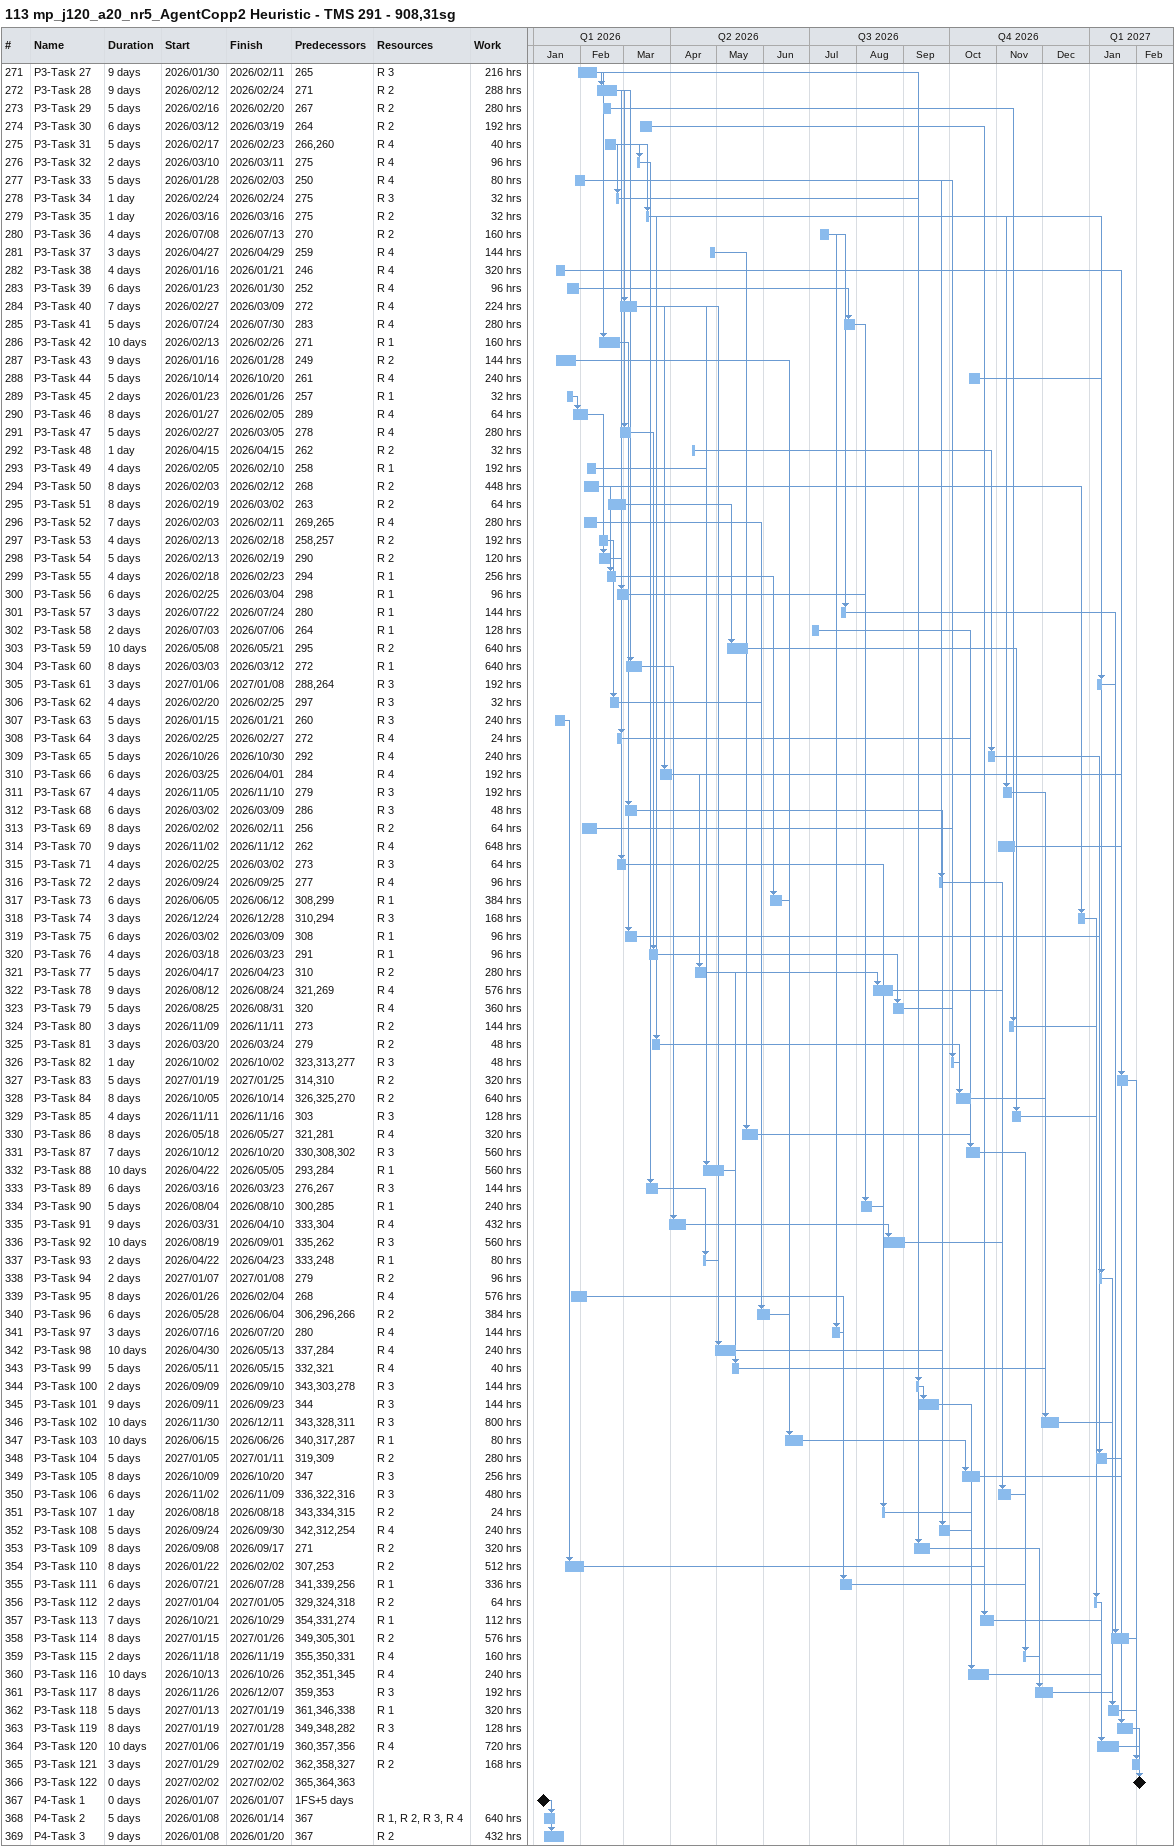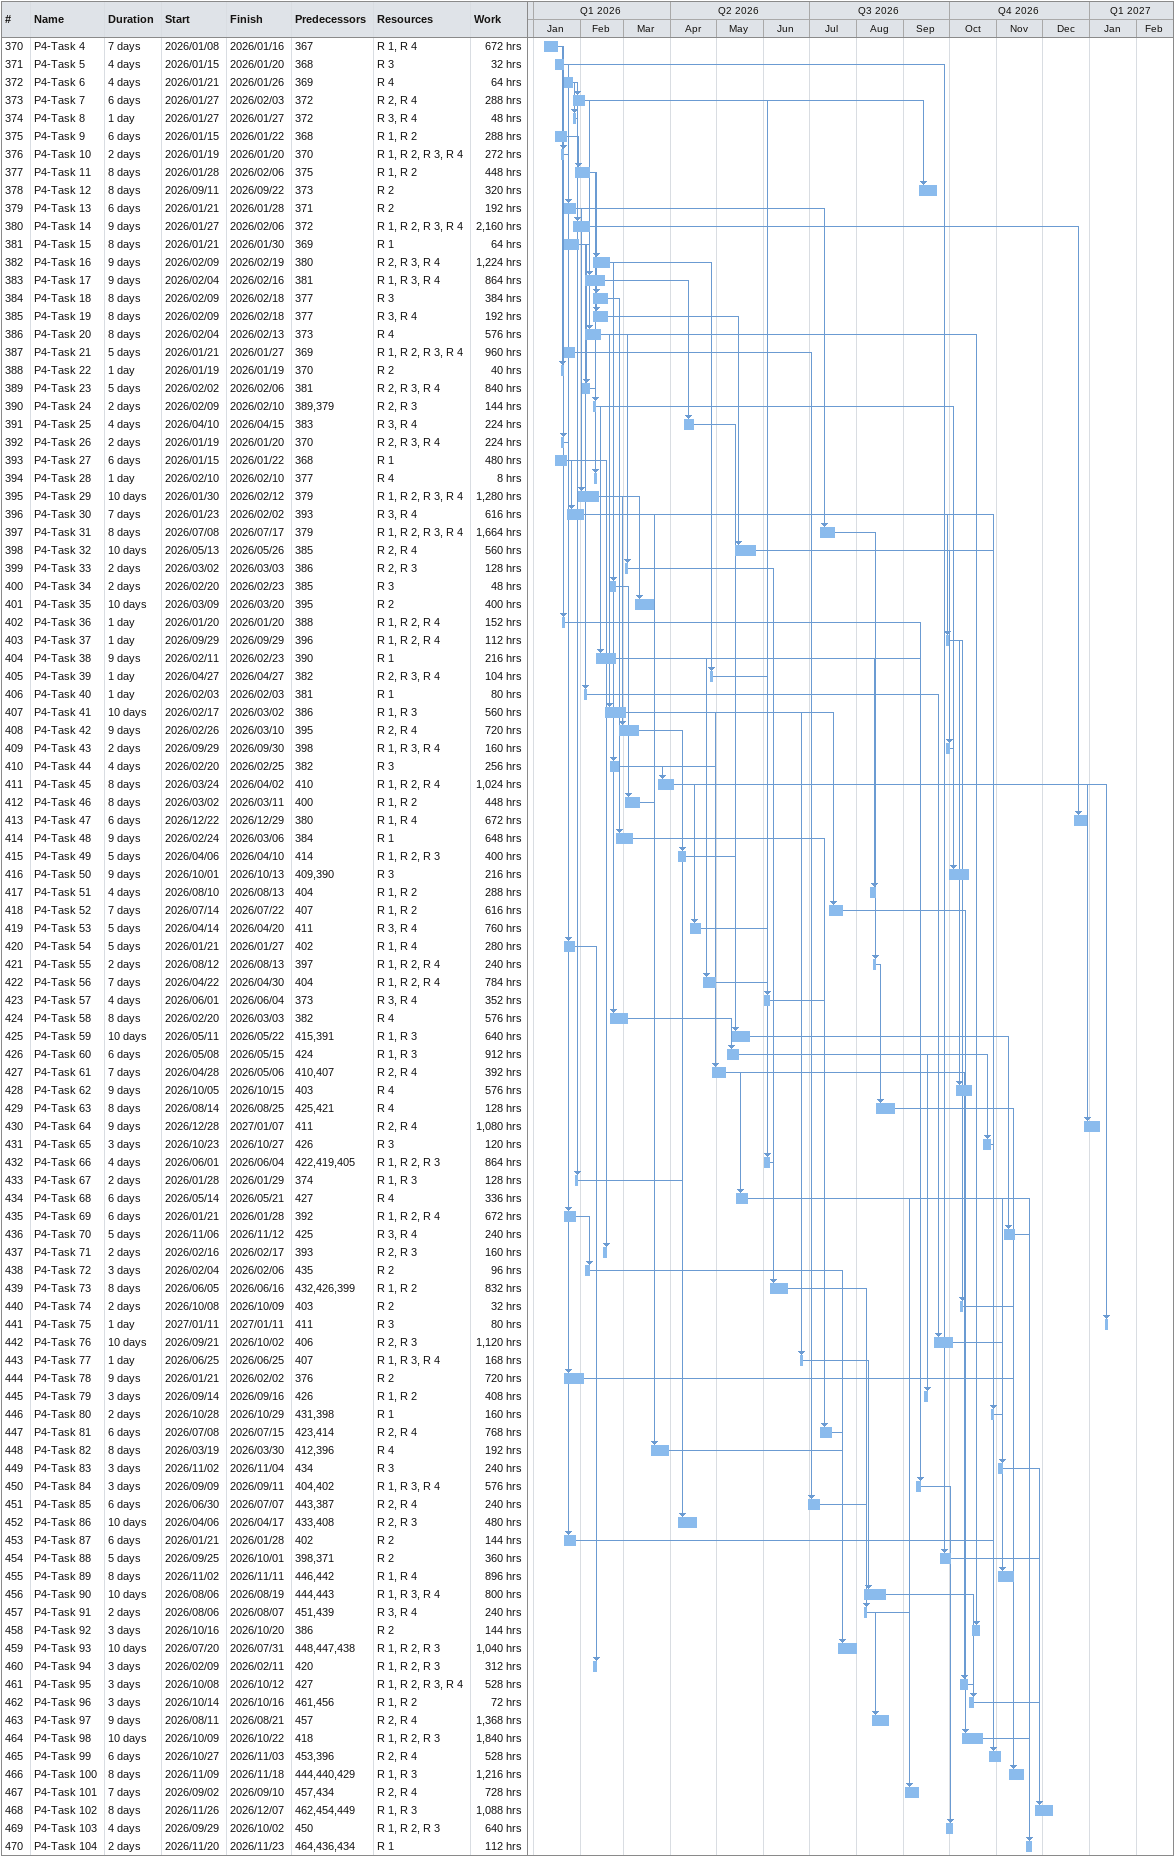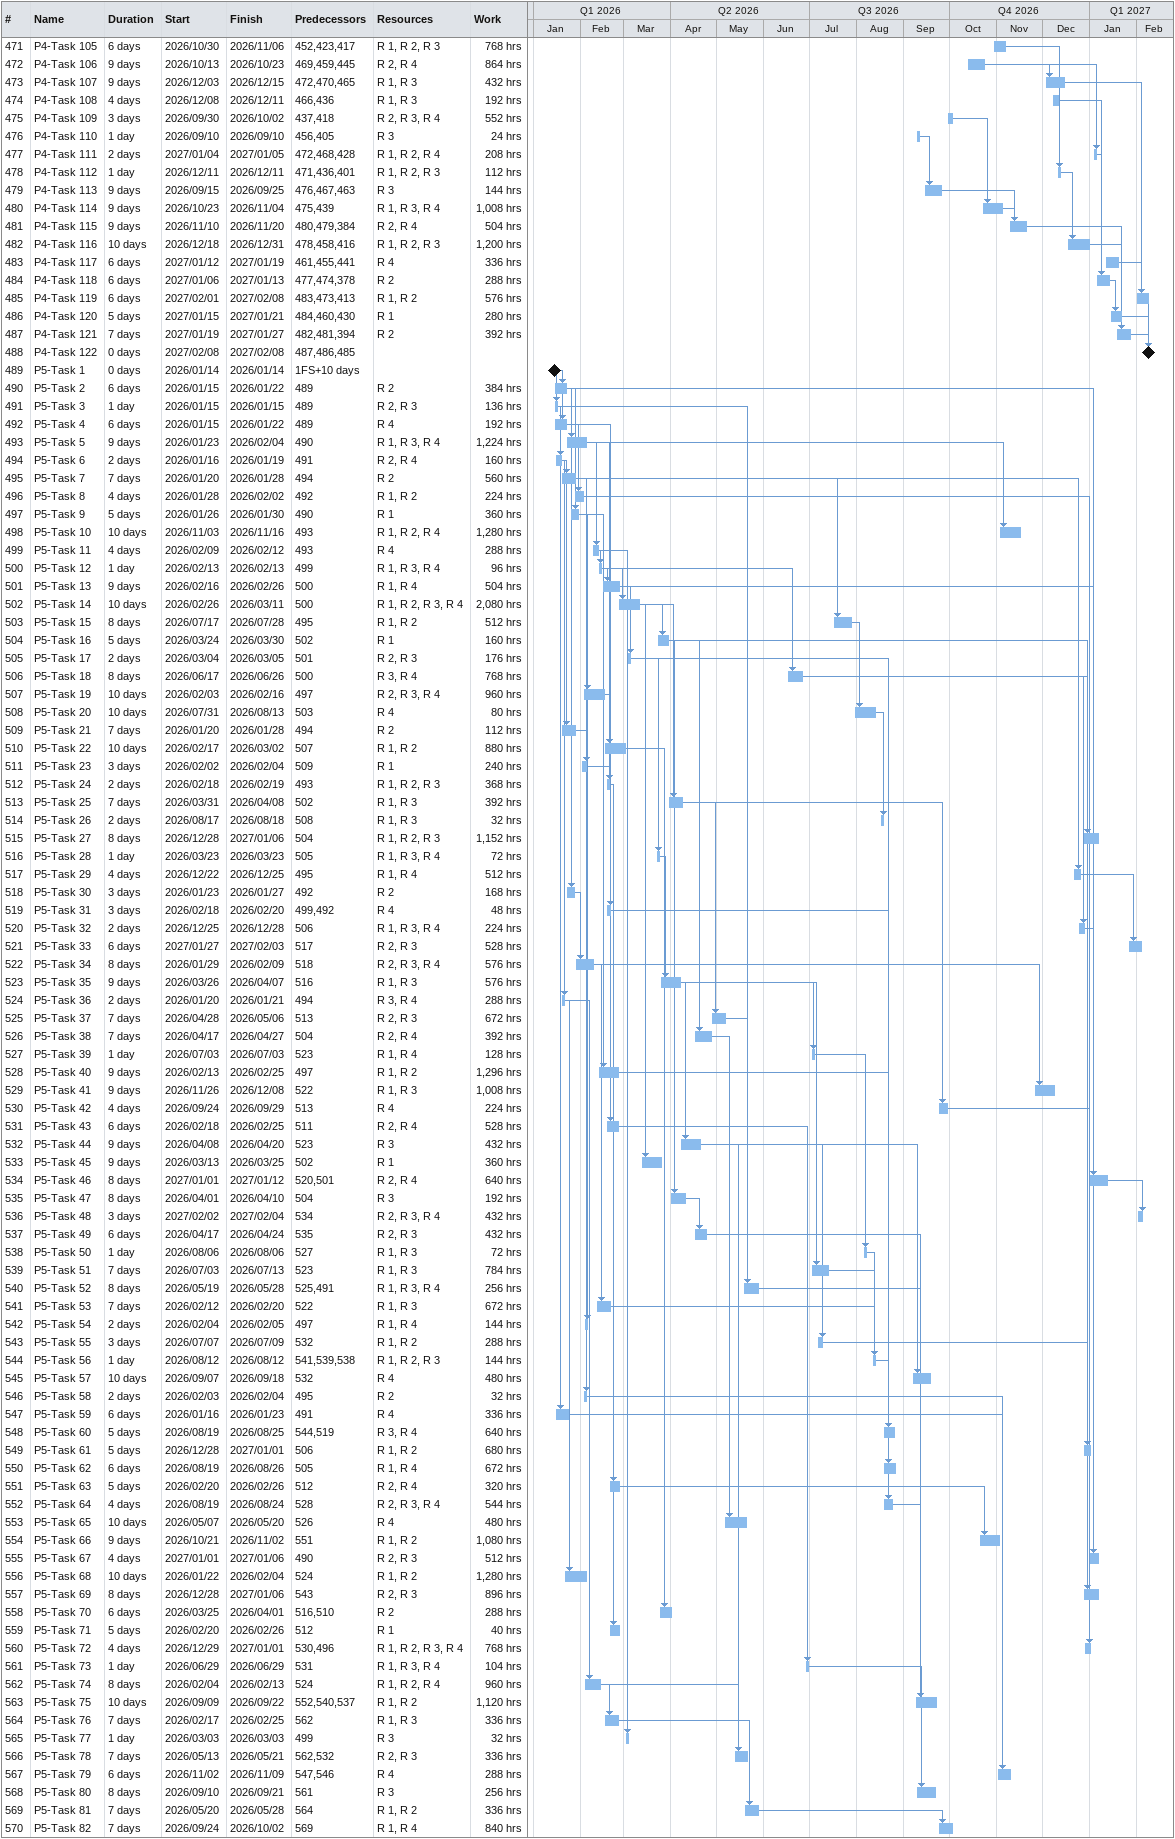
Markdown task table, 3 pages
113 mp_j120_a20_nr5_AgentCopp2 Heuristic - TMS 291 - 908,31sg

| ID | Task | Duration | Start | Finish | Predecessors | Resources | Work (h) |
|---|---|---|---|---|---|---|---|
| 271 | P3-Task 27 | 9d | 2026-01-30 | 2026-02-11 | 265 | R 3 | 216 |
| 272 | P3-Task 28 | 9d | 2026-02-12 | 2026-02-24 | 271 | R 2 | 288 |
| 273 | P3-Task 29 | 5d | 2026-02-16 | 2026-02-20 | 267 | R 2 | 280 |
| 274 | P3-Task 30 | 6d | 2026-03-12 | 2026-03-19 | 264 | R 2 | 192 |
| 275 | P3-Task 31 | 5d | 2026-02-17 | 2026-02-23 | 266, 260 | R 4 | 40 |
| 276 | P3-Task 32 | 2d | 2026-03-10 | 2026-03-11 | 275 | R 4 | 96 |
| 277 | P3-Task 33 | 5d | 2026-01-28 | 2026-02-03 | 250 | R 4 | 80 |
| 278 | P3-Task 34 | 1d | 2026-02-24 | 2026-02-24 | 275 | R 3 | 32 |
| 279 | P3-Task 35 | 1d | 2026-03-16 | 2026-03-16 | 275 | R 2 | 32 |
| 280 | P3-Task 36 | 4d | 2026-07-08 | 2026-07-13 | 270 | R 2 | 160 |
| 281 | P3-Task 37 | 3d | 2026-04-27 | 2026-04-29 | 259 | R 4 | 144 |
| 282 | P3-Task 38 | 4d | 2026-01-16 | 2026-01-21 | 246 | R 4 | 320 |
| 283 | P3-Task 39 | 6d | 2026-01-23 | 2026-01-30 | 252 | R 4 | 96 |
| 284 | P3-Task 40 | 7d | 2026-02-27 | 2026-03-09 | 272 | R 4 | 224 |
| 285 | P3-Task 41 | 5d | 2026-07-24 | 2026-07-30 | 283 | R 4 | 280 |
| 286 | P3-Task 42 | 10d | 2026-02-13 | 2026-02-26 | 271 | R 1 | 160 |
| 287 | P3-Task 43 | 9d | 2026-01-16 | 2026-01-28 | 249 | R 2 | 144 |
| 288 | P3-Task 44 | 5d | 2026-10-14 | 2026-10-20 | 261 | R 4 | 240 |
| 289 | P3-Task 45 | 2d | 2026-01-23 | 2026-01-26 | 257 | R 1 | 32 |
| 290 | P3-Task 46 | 8d | 2026-01-27 | 2026-02-05 | 289 | R 4 | 64 |
| 291 | P3-Task 47 | 5d | 2026-02-27 | 2026-03-05 | 278 | R 4 | 280 |
| 292 | P3-Task 48 | 1d | 2026-04-15 | 2026-04-15 | 262 | R 2 | 32 |
| 293 | P3-Task 49 | 4d | 2026-02-05 | 2026-02-10 | 258 | R 1 | 192 |
| 294 | P3-Task 50 | 8d | 2026-02-03 | 2026-02-12 | 268 | R 2 | 448 |
| 295 | P3-Task 51 | 8d | 2026-02-19 | 2026-03-02 | 263 | R 2 | 64 |
| 296 | P3-Task 52 | 7d | 2026-02-03 | 2026-02-11 | 269, 265 | R 4 | 280 |
| 297 | P3-Task 53 | 4d | 2026-02-13 | 2026-02-18 | 258, 257 | R 2 | 192 |
| 298 | P3-Task 54 | 5d | 2026-02-13 | 2026-02-19 | 290 | R 2 | 120 |
| 299 | P3-Task 55 | 4d | 2026-02-18 | 2026-02-23 | 294 | R 1 | 256 |
| 300 | P3-Task 56 | 6d | 2026-02-25 | 2026-03-04 | 298 | R 1 | 96 |
| 301 | P3-Task 57 | 3d | 2026-07-22 | 2026-07-24 | 280 | R 1 | 144 |
| 302 | P3-Task 58 | 2d | 2026-07-03 | 2026-07-06 | 264 | R 1 | 128 |
| 303 | P3-Task 59 | 10d | 2026-05-08 | 2026-05-21 | 295 | R 2 | 640 |
| 304 | P3-Task 60 | 8d | 2026-03-03 | 2026-03-12 | 272 | R 1 | 640 |
| 305 | P3-Task 61 | 3d | 2027-01-06 | 2027-01-08 | 288, 264 | R 3 | 192 |
| 306 | P3-Task 62 | 4d | 2026-02-20 | 2026-02-25 | 297 | R 3 | 32 |
| 307 | P3-Task 63 | 5d | 2026-01-15 | 2026-01-21 | 260 | R 3 | 240 |
| 308 | P3-Task 64 | 3d | 2026-02-25 | 2026-02-27 | 272 | R 4 | 24 |
| 309 | P3-Task 65 | 5d | 2026-10-26 | 2026-10-30 | 292 | R 4 | 240 |
| 310 | P3-Task 66 | 6d | 2026-03-25 | 2026-04-01 | 284 | R 4 | 192 |
| 311 | P3-Task 67 | 4d | 2026-11-05 | 2026-11-10 | 279 | R 3 | 192 |
| 312 | P3-Task 68 | 6d | 2026-03-02 | 2026-03-09 | 286 | R 3 | 48 |
| 313 | P3-Task 69 | 8d | 2026-02-02 | 2026-02-11 | 256 | R 2 | 64 |
| 314 | P3-Task 70 | 9d | 2026-11-02 | 2026-11-12 | 262 | R 4 | 648 |
| 315 | P3-Task 71 | 4d | 2026-02-25 | 2026-03-02 | 273 | R 3 | 64 |
| 316 | P3-Task 72 | 2d | 2026-09-24 | 2026-09-25 | 277 | R 4 | 96 |
| 317 | P3-Task 73 | 6d | 2026-06-05 | 2026-06-12 | 308, 299 | R 1 | 384 |
| 318 | P3-Task 74 | 3d | 2026-12-24 | 2026-12-28 | 310, 294 | R 3 | 168 |
| 319 | P3-Task 75 | 6d | 2026-03-02 | 2026-03-09 | 308 | R 1 | 96 |
| 320 | P3-Task 76 | 4d | 2026-03-18 | 2026-03-23 | 291 | R 1 | 96 |
| 321 | P3-Task 77 | 5d | 2026-04-17 | 2026-04-23 | 310 | R 2 | 280 |
| 322 | P3-Task 78 | 9d | 2026-08-12 | 2026-08-24 | 321, 269 | R 4 | 576 |
| 323 | P3-Task 79 | 5d | 2026-08-25 | 2026-08-31 | 320 | R 4 | 360 |
| 324 | P3-Task 80 | 3d | 2026-11-09 | 2026-11-11 | 273 | R 2 | 144 |
| 325 | P3-Task 81 | 3d | 2026-03-20 | 2026-03-24 | 279 | R 2 | 48 |
| 326 | P3-Task 82 | 1d | 2026-10-02 | 2026-10-02 | 323, 313, 277 | R 3 | 48 |
| 327 | P3-Task 83 | 5d | 2027-01-19 | 2027-01-25 | 314, 310 | R 2 | 320 |
| 328 | P3-Task 84 | 8d | 2026-10-05 | 2026-10-14 | 326, 325, 270 | R 2 | 640 |
| 329 | P3-Task 85 | 4d | 2026-11-11 | 2026-11-16 | 303 | R 3 | 128 |
| 330 | P3-Task 86 | 8d | 2026-05-18 | 2026-05-27 | 321, 281 | R 4 | 320 |
| 331 | P3-Task 87 | 7d | 2026-10-12 | 2026-10-20 | 330, 308, 302 | R 3 | 560 |
| 332 | P3-Task 88 | 10d | 2026-04-22 | 2026-05-05 | 293, 284 | R 1 | 560 |
| 333 | P3-Task 89 | 6d | 2026-03-16 | 2026-03-23 | 276, 267 | R 3 | 144 |
| 334 | P3-Task 90 | 5d | 2026-08-04 | 2026-08-10 | 300, 285 | R 1 | 240 |
| 335 | P3-Task 91 | 9d | 2026-03-31 | 2026-04-10 | 333, 304 | R 4 | 432 |
| 336 | P3-Task 92 | 10d | 2026-08-19 | 2026-09-01 | 335, 262 | R 3 | 560 |
| 337 | P3-Task 93 | 2d | 2026-04-22 | 2026-04-23 | 333, 248 | R 1 | 80 |
| 338 | P3-Task 94 | 2d | 2027-01-07 | 2027-01-08 | 279 | R 2 | 96 |
| 339 | P3-Task 95 | 8d | 2026-01-26 | 2026-02-04 | 268 | R 4 | 576 |
| 340 | P3-Task 96 | 6d | 2026-05-28 | 2026-06-04 | 306, 296, 266 | R 2 | 384 |
| 341 | P3-Task 97 | 3d | 2026-07-16 | 2026-07-20 | 280 | R 4 | 144 |
| 342 | P3-Task 98 | 10d | 2026-04-30 | 2026-05-13 | 337, 284 | R 4 | 240 |
| 343 | P3-Task 99 | 5d | 2026-05-11 | 2026-05-15 | 332, 321 | R 4 | 40 |
| 344 | P3-Task 100 | 2d | 2026-09-09 | 2026-09-10 | 343, 303, 278 | R 3 | 144 |
| 345 | P3-Task 101 | 9d | 2026-09-11 | 2026-09-23 | 344 | R 3 | 144 |
| 346 | P3-Task 102 | 10d | 2026-11-30 | 2026-12-11 | 343, 328, 311 | R 3 | 800 |
| 347 | P3-Task 103 | 10d | 2026-06-15 | 2026-06-26 | 340, 317, 287 | R 1 | 80 |
| 348 | P3-Task 104 | 5d | 2027-01-05 | 2027-01-11 | 319, 309 | R 2 | 280 |
| 349 | P3-Task 105 | 8d | 2026-10-09 | 2026-10-20 | 347 | R 3 | 256 |
| 350 | P3-Task 106 | 6d | 2026-11-02 | 2026-11-09 | 336, 322, 316 | R 3 | 480 |
| 351 | P3-Task 107 | 1d | 2026-08-18 | 2026-08-18 | 343, 334, 315 | R 2 | 24 |
| 352 | P3-Task 108 | 5d | 2026-09-24 | 2026-09-30 | 342, 312, 254 | R 4 | 240 |
| 353 | P3-Task 109 | 8d | 2026-09-08 | 2026-09-17 | 271 | R 2 | 320 |
| 354 | P3-Task 110 | 8d | 2026-01-22 | 2026-02-02 | 307, 253 | R 2 | 512 |
| 355 | P3-Task 111 | 6d | 2026-07-21 | 2026-07-28 | 341, 339, 256 | R 1 | 336 |
| 356 | P3-Task 112 | 2d | 2027-01-04 | 2027-01-05 | 329, 324, 318 | R 2 | 64 |
| 357 | P3-Task 113 | 7d | 2026-10-21 | 2026-10-29 | 354, 331, 274 | R 1 | 112 |
| 358 | P3-Task 114 | 8d | 2027-01-15 | 2027-01-26 | 349, 305, 301 | R 2 | 576 |
| 359 | P3-Task 115 | 2d | 2026-11-18 | 2026-11-19 | 355, 350, 331 | R 4 | 160 |
| 360 | P3-Task 116 | 10d | 2026-10-13 | 2026-10-26 | 352, 351, 345 | R 4 | 240 |
| 361 | P3-Task 117 | 8d | 2026-11-26 | 2026-12-07 | 359, 353 | R 3 | 192 |
| 362 | P3-Task 118 | 5d | 2027-01-13 | 2027-01-19 | 361, 346, 338 | R 1 | 320 |
| 363 | P3-Task 119 | 8d | 2027-01-19 | 2027-01-28 | 349, 348, 282 | R 3 | 128 |
| 364 | P3-Task 120 | 10d | 2027-01-06 | 2027-01-19 | 360, 357, 356 | R 4 | 720 |
| 365 | P3-Task 121 | 3d | 2027-01-29 | 2027-02-02 | 362, 358, 327 | R 2 | 168 |
| 366 | P3-Task 122 | 0d | 2027-02-02 | 2027-02-02 | 365, 364, 363 |  |  |
| 367 | P4-Task 1 | 0d | 2026-01-07 | 2026-01-07 | 1FS+5d |  |  |
| 368 | P4-Task 2 | 5d | 2026-01-08 | 2026-01-14 | 367 | R 1, R 2, R 3, R 4 | 640 |
| 369 | P4-Task 3 | 9d | 2026-01-08 | 2026-01-20 | 367 | R 2 | 432 |
| 370 | P4-Task 4 | 7d | 2026-01-08 | 2026-01-16 | 367 | R 1, R 4 | 672 |
| 371 | P4-Task 5 | 4d | 2026-01-15 | 2026-01-20 | 368 | R 3 | 32 |
| 372 | P4-Task 6 | 4d | 2026-01-21 | 2026-01-26 | 369 | R 4 | 64 |
| 373 | P4-Task 7 | 6d | 2026-01-27 | 2026-02-03 | 372 | R 2, R 4 | 288 |
| 374 | P4-Task 8 | 1d | 2026-01-27 | 2026-01-27 | 372 | R 3, R 4 | 48 |
| 375 | P4-Task 9 | 6d | 2026-01-15 | 2026-01-22 | 368 | R 1, R 2 | 288 |
| 376 | P4-Task 10 | 2d | 2026-01-19 | 2026-01-20 | 370 | R 1, R 2, R 3, R 4 | 272 |
| 377 | P4-Task 11 | 8d | 2026-01-28 | 2026-02-06 | 375 | R 1, R 2 | 448 |
| 378 | P4-Task 12 | 8d | 2026-09-11 | 2026-09-22 | 373 | R 2 | 320 |
| 379 | P4-Task 13 | 6d | 2026-01-21 | 2026-01-28 | 371 | R 2 | 192 |
| 380 | P4-Task 14 | 9d | 2026-01-27 | 2026-02-06 | 372 | R 1, R 2, R 3, R 4 | 2160 |
| 381 | P4-Task 15 | 8d | 2026-01-21 | 2026-01-30 | 369 | R 1 | 64 |
| 382 | P4-Task 16 | 9d | 2026-02-09 | 2026-02-19 | 380 | R 2, R 3, R 4 | 1224 |
| 383 | P4-Task 17 | 9d | 2026-02-04 | 2026-02-16 | 381 | R 1, R 3, R 4 | 864 |
| 384 | P4-Task 18 | 8d | 2026-02-09 | 2026-02-18 | 377 | R 3 | 384 |
| 385 | P4-Task 19 | 8d | 2026-02-09 | 2026-02-18 | 377 | R 3, R 4 | 192 |
| 386 | P4-Task 20 | 8d | 2026-02-04 | 2026-02-13 | 373 | R 4 | 576 |
| 387 | P4-Task 21 | 5d | 2026-01-21 | 2026-01-27 | 369 | R 1, R 2, R 3, R 4 | 960 |
| 388 | P4-Task 22 | 1d | 2026-01-19 | 2026-01-19 | 370 | R 2 | 40 |
| 389 | P4-Task 23 | 5d | 2026-02-02 | 2026-02-06 | 381 | R 2, R 3, R 4 | 840 |
| 390 | P4-Task 24 | 2d | 2026-02-09 | 2026-02-10 | 389, 379 | R 2, R 3 | 144 |
| 391 | P4-Task 25 | 4d | 2026-04-10 | 2026-04-15 | 383 | R 3, R 4 | 224 |
| 392 | P4-Task 26 | 2d | 2026-01-19 | 2026-01-20 | 370 | R 2, R 3, R 4 | 224 |
| 393 | P4-Task 27 | 6d | 2026-01-15 | 2026-01-22 | 368 | R 1 | 480 |
| 394 | P4-Task 28 | 1d | 2026-02-10 | 2026-02-10 | 377 | R 4 | 8 |
| 395 | P4-Task 29 | 10d | 2026-01-30 | 2026-02-12 | 379 | R 1, R 2, R 3, R 4 | 1280 |
| 396 | P4-Task 30 | 7d | 2026-01-23 | 2026-02-02 | 393 | R 3, R 4 | 616 |
| 397 | P4-Task 31 | 8d | 2026-07-08 | 2026-07-17 | 379 | R 1, R 2, R 3, R 4 | 1664 |
| 398 | P4-Task 32 | 10d | 2026-05-13 | 2026-05-26 | 385 | R 2, R 4 | 560 |
| 399 | P4-Task 33 | 2d | 2026-03-02 | 2026-03-03 | 386 | R 2, R 3 | 128 |
| 400 | P4-Task 34 | 2d | 2026-02-20 | 2026-02-23 | 385 | R 3 | 48 |
| 401 | P4-Task 35 | 10d | 2026-03-09 | 2026-03-20 | 395 | R 2 | 400 |
| 402 | P4-Task 36 | 1d | 2026-01-20 | 2026-01-20 | 388 | R 1, R 2, R 4 | 152 |
| 403 | P4-Task 37 | 1d | 2026-09-29 | 2026-09-29 | 396 | R 1, R 2, R 4 | 112 |
| 404 | P4-Task 38 | 9d | 2026-02-11 | 2026-02-23 | 390 | R 1 | 216 |
| 405 | P4-Task 39 | 1d | 2026-04-27 | 2026-04-27 | 382 | R 2, R 3, R 4 | 104 |
| 406 | P4-Task 40 | 1d | 2026-02-03 | 2026-02-03 | 381 | R 1 | 80 |
| 407 | P4-Task 41 | 10d | 2026-02-17 | 2026-03-02 | 386 | R 1, R 3 | 560 |
| 408 | P4-Task 42 | 9d | 2026-02-26 | 2026-03-10 | 395 | R 2, R 4 | 720 |
| 409 | P4-Task 43 | 2d | 2026-09-29 | 2026-09-30 | 398 | R 1, R 3, R 4 | 160 |
| 410 | P4-Task 44 | 4d | 2026-02-20 | 2026-02-25 | 382 | R 3 | 256 |
| 411 | P4-Task 45 | 8d | 2026-03-24 | 2026-04-02 | 410 | R 1, R 2, R 4 | 1024 |
| 412 | P4-Task 46 | 8d | 2026-03-02 | 2026-03-11 | 400 | R 1, R 2 | 448 |
| 413 | P4-Task 47 | 6d | 2026-12-22 | 2026-12-29 | 380 | R 1, R 4 | 672 |
| 414 | P4-Task 48 | 9d | 2026-02-24 | 2026-03-06 | 384 | R 1 | 648 |
| 415 | P4-Task 49 | 5d | 2026-04-06 | 2026-04-10 | 414 | R 1, R 2, R 3 | 400 |
| 416 | P4-Task 50 | 9d | 2026-10-01 | 2026-10-13 | 409, 390 | R 3 | 216 |
| 417 | P4-Task 51 | 4d | 2026-08-10 | 2026-08-13 | 404 | R 1, R 2 | 288 |
| 418 | P4-Task 52 | 7d | 2026-07-14 | 2026-07-22 | 407 | R 1, R 2 | 616 |
| 419 | P4-Task 53 | 5d | 2026-04-14 | 2026-04-20 | 411 | R 3, R 4 | 760 |
| 420 | P4-Task 54 | 5d | 2026-01-21 | 2026-01-27 | 402 | R 1, R 4 | 280 |
| 421 | P4-Task 55 | 2d | 2026-08-12 | 2026-08-13 | 397 | R 1, R 2, R 4 | 240 |
| 422 | P4-Task 56 | 7d | 2026-04-22 | 2026-04-30 | 404 | R 1, R 2, R 4 | 784 |
| 423 | P4-Task 57 | 4d | 2026-06-01 | 2026-06-04 | 373 | R 3, R 4 | 352 |
| 424 | P4-Task 58 | 8d | 2026-02-20 | 2026-03-03 | 382 | R 4 | 576 |
| 425 | P4-Task 59 | 10d | 2026-05-11 | 2026-05-22 | 415, 391 | R 1, R 3 | 640 |
| 426 | P4-Task 60 | 6d | 2026-05-08 | 2026-05-15 | 424 | R 1, R 3 | 912 |
| 427 | P4-Task 61 | 7d | 2026-04-28 | 2026-05-06 | 410, 407 | R 2, R 4 | 392 |
| 428 | P4-Task 62 | 9d | 2026-10-05 | 2026-10-15 | 403 | R 4 | 576 |
| 429 | P4-Task 63 | 8d | 2026-08-14 | 2026-08-25 | 425, 421 | R 4 | 128 |
| 430 | P4-Task 64 | 9d | 2026-12-28 | 2027-01-07 | 411 | R 2, R 4 | 1080 |
| 431 | P4-Task 65 | 3d | 2026-10-23 | 2026-10-27 | 426 | R 3 | 120 |
| 432 | P4-Task 66 | 4d | 2026-06-01 | 2026-06-04 | 422, 419, 405 | R 1, R 2, R 3 | 864 |
| 433 | P4-Task 67 | 2d | 2026-01-28 | 2026-01-29 | 374 | R 1, R 3 | 128 |
| 434 | P4-Task 68 | 6d | 2026-05-14 | 2026-05-21 | 427 | R 4 | 336 |
| 435 | P4-Task 69 | 6d | 2026-01-21 | 2026-01-28 | 392 | R 1, R 2, R 4 | 672 |
| 436 | P4-Task 70 | 5d | 2026-11-06 | 2026-11-12 | 425 | R 3, R 4 | 240 |
| 437 | P4-Task 71 | 2d | 2026-02-16 | 2026-02-17 | 393 | R 2, R 3 | 160 |
| 438 | P4-Task 72 | 3d | 2026-02-04 | 2026-02-06 | 435 | R 2 | 96 |
| 439 | P4-Task 73 | 8d | 2026-06-05 | 2026-06-16 | 432, 426, 399 | R 1, R 2 | 832 |
| 440 | P4-Task 74 | 2d | 2026-10-08 | 2026-10-09 | 403 | R 2 | 32 |
| 441 | P4-Task 75 | 1d | 2027-01-11 | 2027-01-11 | 411 | R 3 | 80 |
| 442 | P4-Task 76 | 10d | 2026-09-21 | 2026-10-02 | 406 | R 2, R 3 | 1120 |
| 443 | P4-Task 77 | 1d | 2026-06-25 | 2026-06-25 | 407 | R 1, R 3, R 4 | 168 |
| 444 | P4-Task 78 | 9d | 2026-01-21 | 2026-02-02 | 376 | R 2 | 720 |
| 445 | P4-Task 79 | 3d | 2026-09-14 | 2026-09-16 | 426 | R 1, R 2 | 408 |
| 446 | P4-Task 80 | 2d | 2026-10-28 | 2026-10-29 | 431, 398 | R 1 | 160 |
| 447 | P4-Task 81 | 6d | 2026-07-08 | 2026-07-15 | 423, 414 | R 2, R 4 | 768 |
| 448 | P4-Task 82 | 8d | 2026-03-19 | 2026-03-30 | 412, 396 | R 4 | 192 |
| 449 | P4-Task 83 | 3d | 2026-11-02 | 2026-11-04 | 434 | R 3 | 240 |
| 450 | P4-Task 84 | 3d | 2026-09-09 | 2026-09-11 | 404, 402 | R 1, R 3, R 4 | 576 |
| 451 | P4-Task 85 | 6d | 2026-06-30 | 2026-07-07 | 443, 387 | R 2, R 4 | 240 |
| 452 | P4-Task 86 | 10d | 2026-04-06 | 2026-04-17 | 433, 408 | R 2, R 3 | 480 |
| 453 | P4-Task 87 | 6d | 2026-01-21 | 2026-01-28 | 402 | R 2 | 144 |
| 454 | P4-Task 88 | 5d | 2026-09-25 | 2026-10-01 | 398, 371 | R 2 | 360 |
| 455 | P4-Task 89 | 8d | 2026-11-02 | 2026-11-11 | 446, 442 | R 1, R 4 | 896 |
| 456 | P4-Task 90 | 10d | 2026-08-06 | 2026-08-19 | 444, 443 | R 1, R 3, R 4 | 800 |
| 457 | P4-Task 91 | 2d | 2026-08-06 | 2026-08-07 | 451, 439 | R 3, R 4 | 240 |
| 458 | P4-Task 92 | 3d | 2026-10-16 | 2026-10-20 | 386 | R 2 | 144 |
| 459 | P4-Task 93 | 10d | 2026-07-20 | 2026-07-31 | 448, 447, 438 | R 1, R 2, R 3 | 1040 |
| 460 | P4-Task 94 | 3d | 2026-02-09 | 2026-02-11 | 420 | R 1, R 2, R 3 | 312 |
| 461 | P4-Task 95 | 3d | 2026-10-08 | 2026-10-12 | 427 | R 1, R 2, R 3, R 4 | 528 |
| 462 | P4-Task 96 | 3d | 2026-10-14 | 2026-10-16 | 461, 456 | R 1, R 2 | 72 |
| 463 | P4-Task 97 | 9d | 2026-08-11 | 2026-08-21 | 457 | R 2, R 4 | 1368 |
| 464 | P4-Task 98 | 10d | 2026-10-09 | 2026-10-22 | 418 | R 1, R 2, R 3 | 1840 |
| 465 | P4-Task 99 | 6d | 2026-10-27 | 2026-11-03 | 453, 396 | R 2, R 4 | 528 |
| 466 | P4-Task 100 | 8d | 2026-11-09 | 2026-11-18 | 444, 440, 429 | R 1, R 3 | 1216 |
| 467 | P4-Task 101 | 7d | 2026-09-02 | 2026-09-10 | 457, 434 | R 2, R 4 | 728 |
| 468 | P4-Task 102 | 8d | 2026-11-26 | 2026-12-07 | 462, 454, 449 | R 1, R 3 | 1088 |
| 469 | P4-Task 103 | 4d | 2026-09-29 | 2026-10-02 | 450 | R 1, R 2, R 3 | 640 |
| 470 | P4-Task 104 | 2d | 2026-11-20 | 2026-11-23 | 464, 436, 434 | R 1 | 112 |
| 471 | P4-Task 105 | 6d | 2026-10-30 | 2026-11-06 | 452, 423, 417 | R 1, R 2, R 3 | 768 |
| 472 | P4-Task 106 | 9d | 2026-10-13 | 2026-10-23 | 469, 459, 445 | R 2, R 4 | 864 |
| 473 | P4-Task 107 | 9d | 2026-12-03 | 2026-12-15 | 472, 470, 465 | R 1, R 3 | 432 |
| 474 | P4-Task 108 | 4d | 2026-12-08 | 2026-12-11 | 466, 436 | R 1, R 3 | 192 |
| 475 | P4-Task 109 | 3d | 2026-09-30 | 2026-10-02 | 437, 418 | R 2, R 3, R 4 | 552 |
| 476 | P4-Task 110 | 1d | 2026-09-10 | 2026-09-10 | 456, 405 | R 3 | 24 |
| 477 | P4-Task 111 | 2d | 2027-01-04 | 2027-01-05 | 472, 468, 428 | R 1, R 2, R 4 | 208 |
| 478 | P4-Task 112 | 1d | 2026-12-11 | 2026-12-11 | 471, 436, 401 | R 1, R 2, R 3 | 112 |
| 479 | P4-Task 113 | 9d | 2026-09-15 | 2026-09-25 | 476, 467, 463 | R 3 | 144 |
| 480 | P4-Task 114 | 9d | 2026-10-23 | 2026-11-04 | 475, 439 | R 1, R 3, R 4 | 1008 |
| 481 | P4-Task 115 | 9d | 2026-11-10 | 2026-11-20 | 480, 479, 384 | R 2, R 4 | 504 |
| 482 | P4-Task 116 | 10d | 2026-12-18 | 2026-12-31 | 478, 458, 416 | R 1, R 2, R 3 | 1200 |
| 483 | P4-Task 117 | 6d | 2027-01-12 | 2027-01-19 | 461, 455, 441 | R 4 | 336 |
| 484 | P4-Task 118 | 6d | 2027-01-06 | 2027-01-13 | 477, 474, 378 | R 2 | 288 |
| 485 | P4-Task 119 | 6d | 2027-02-01 | 2027-02-08 | 483, 473, 413 | R 1, R 2 | 576 |
| 486 | P4-Task 120 | 5d | 2027-01-15 | 2027-01-21 | 484, 460, 430 | R 1 | 280 |
| 487 | P4-Task 121 | 7d | 2027-01-19 | 2027-01-27 | 482, 481, 394 | R 2 | 392 |
| 488 | P4-Task 122 | 0d | 2027-02-08 | 2027-02-08 | 487, 486, 485 |  |  |
| 489 | P5-Task 1 | 0d | 2026-01-14 | 2026-01-14 | 1FS+10d |  |  |
| 490 | P5-Task 2 | 6d | 2026-01-15 | 2026-01-22 | 489 | R 2 | 384 |
| 491 | P5-Task 3 | 1d | 2026-01-15 | 2026-01-15 | 489 | R 2, R 3 | 136 |
| 492 | P5-Task 4 | 6d | 2026-01-15 | 2026-01-22 | 489 | R 4 | 192 |
| 493 | P5-Task 5 | 9d | 2026-01-23 | 2026-02-04 | 490 | R 1, R 3, R 4 | 1224 |
| 494 | P5-Task 6 | 2d | 2026-01-16 | 2026-01-19 | 491 | R 2, R 4 | 160 |
| 495 | P5-Task 7 | 7d | 2026-01-20 | 2026-01-28 | 494 | R 2 | 560 |
| 496 | P5-Task 8 | 4d | 2026-01-28 | 2026-02-02 | 492 | R 1, R 2 | 224 |
| 497 | P5-Task 9 | 5d | 2026-01-26 | 2026-01-30 | 490 | R 1 | 360 |
| 498 | P5-Task 10 | 10d | 2026-11-03 | 2026-11-16 | 493 | R 1, R 2, R 4 | 1280 |
| 499 | P5-Task 11 | 4d | 2026-02-09 | 2026-02-12 | 493 | R 4 | 288 |
| 500 | P5-Task 12 | 1d | 2026-02-13 | 2026-02-13 | 499 | R 1, R 3, R 4 | 96 |
| 501 | P5-Task 13 | 9d | 2026-02-16 | 2026-02-26 | 500 | R 1, R 4 | 504 |
| 502 | P5-Task 14 | 10d | 2026-02-26 | 2026-03-11 | 500 | R 1, R 2, R 3, R 4 | 2080 |
| 503 | P5-Task 15 | 8d | 2026-07-17 | 2026-07-28 | 495 | R 1, R 2 | 512 |
| 504 | P5-Task 16 | 5d | 2026-03-24 | 2026-03-30 | 502 | R 1 | 160 |
| 505 | P5-Task 17 | 2d | 2026-03-04 | 2026-03-05 | 501 | R 2, R 3 | 176 |
| 506 | P5-Task 18 | 8d | 2026-06-17 | 2026-06-26 | 500 | R 3, R 4 | 768 |
| 507 | P5-Task 19 | 10d | 2026-02-03 | 2026-02-16 | 497 | R 2, R 3, R 4 | 960 |
| 508 | P5-Task 20 | 10d | 2026-07-31 | 2026-08-13 | 503 | R 4 | 80 |
| 509 | P5-Task 21 | 7d | 2026-01-20 | 2026-01-28 | 494 | R 2 | 112 |
| 510 | P5-Task 22 | 10d | 2026-02-17 | 2026-03-02 | 507 | R 1, R 2 | 880 |
| 511 | P5-Task 23 | 3d | 2026-02-02 | 2026-02-04 | 509 | R 1 | 240 |
| 512 | P5-Task 24 | 2d | 2026-02-18 | 2026-02-19 | 493 | R 1, R 2, R 3 | 368 |
| 513 | P5-Task 25 | 7d | 2026-03-31 | 2026-04-08 | 502 | R 1, R 3 | 392 |
| 514 | P5-Task 26 | 2d | 2026-08-17 | 2026-08-18 | 508 | R 1, R 3 | 32 |
| 515 | P5-Task 27 | 8d | 2026-12-28 | 2027-01-06 | 504 | R 1, R 2, R 3 | 1152 |
| 516 | P5-Task 28 | 1d | 2026-03-23 | 2026-03-23 | 505 | R 1, R 3, R 4 | 72 |
| 517 | P5-Task 29 | 4d | 2026-12-22 | 2026-12-25 | 495 | R 1, R 4 | 512 |
| 518 | P5-Task 30 | 3d | 2026-01-23 | 2026-01-27 | 492 | R 2 | 168 |
| 519 | P5-Task 31 | 3d | 2026-02-18 | 2026-02-20 | 499, 492 | R 4 | 48 |
| 520 | P5-Task 32 | 2d | 2026-12-25 | 2026-12-28 | 506 | R 1, R 3, R 4 | 224 |
| 521 | P5-Task 33 | 6d | 2027-01-27 | 2027-02-03 | 517 | R 2, R 3 | 528 |
| 522 | P5-Task 34 | 8d | 2026-01-29 | 2026-02-09 | 518 | R 2, R 3, R 4 | 576 |
| 523 | P5-Task 35 | 9d | 2026-03-26 | 2026-04-07 | 516 | R 1, R 3 | 576 |
| 524 | P5-Task 36 | 2d | 2026-01-20 | 2026-01-21 | 494 | R 3, R 4 | 288 |
| 525 | P5-Task 37 | 7d | 2026-04-28 | 2026-05-06 | 513 | R 2, R 3 | 672 |
| 526 | P5-Task 38 | 7d | 2026-04-17 | 2026-04-27 | 504 | R 2, R 4 | 392 |
| 527 | P5-Task 39 | 1d | 2026-07-03 | 2026-07-03 | 523 | R 1, R 4 | 128 |
| 528 | P5-Task 40 | 9d | 2026-02-13 | 2026-02-25 | 497 | R 1, R 2 | 1296 |
| 529 | P5-Task 41 | 9d | 2026-11-26 | 2026-12-08 | 522 | R 1, R 3 | 1008 |
| 530 | P5-Task 42 | 4d | 2026-09-24 | 2026-09-29 | 513 | R 4 | 224 |
| 531 | P5-Task 43 | 6d | 2026-02-18 | 2026-02-25 | 511 | R 2, R 4 | 528 |
| 532 | P5-Task 44 | 9d | 2026-04-08 | 2026-04-20 | 523 | R 3 | 432 |
| 533 | P5-Task 45 | 9d | 2026-03-13 | 2026-03-25 | 502 | R 1 | 360 |
| 534 | P5-Task 46 | 8d | 2027-01-01 | 2027-01-12 | 520, 501 | R 2, R 4 | 640 |
| 535 | P5-Task 47 | 8d | 2026-04-01 | 2026-04-10 | 504 | R 3 | 192 |
| 536 | P5-Task 48 | 3d | 2027-02-02 | 2027-02-04 | 534 | R 2, R 3, R 4 | 432 |
| 537 | P5-Task 49 | 6d | 2026-04-17 | 2026-04-24 | 535 | R 2, R 3 | 432 |
| 538 | P5-Task 50 | 1d | 2026-08-06 | 2026-08-06 | 527 | R 1, R 3 | 72 |
| 539 | P5-Task 51 | 7d | 2026-07-03 | 2026-07-13 | 523 | R 1, R 3 | 784 |
| 540 | P5-Task 52 | 8d | 2026-05-19 | 2026-05-28 | 525, 491 | R 1, R 3, R 4 | 256 |
| 541 | P5-Task 53 | 7d | 2026-02-12 | 2026-02-20 | 522 | R 1, R 3 | 672 |
| 542 | P5-Task 54 | 2d | 2026-02-04 | 2026-02-05 | 497 | R 1, R 4 | 144 |
| 543 | P5-Task 55 | 3d | 2026-07-07 | 2026-07-09 | 532 | R 1, R 2 | 288 |
| 544 | P5-Task 56 | 1d | 2026-08-12 | 2026-08-12 | 541, 539, 538 | R 1, R 2, R 3 | 144 |
| 545 | P5-Task 57 | 10d | 2026-09-07 | 2026-09-18 | 532 | R 4 | 480 |
| 546 | P5-Task 58 | 2d | 2026-02-03 | 2026-02-04 | 495 | R 2 | 32 |
| 547 | P5-Task 59 | 6d | 2026-01-16 | 2026-01-23 | 491 | R 4 | 336 |
| 548 | P5-Task 60 | 5d | 2026-08-19 | 2026-08-25 | 544, 519 | R 3, R 4 | 640 |
| 549 | P5-Task 61 | 5d | 2026-12-28 | 2027-01-01 | 506 | R 1, R 2 | 680 |
| 550 | P5-Task 62 | 6d | 2026-08-19 | 2026-08-26 | 505 | R 1, R 4 | 672 |
| 551 | P5-Task 63 | 5d | 2026-02-20 | 2026-02-26 | 512 | R 2, R 4 | 320 |
| 552 | P5-Task 64 | 4d | 2026-08-19 | 2026-08-24 | 528 | R 2, R 3, R 4 | 544 |
| 553 | P5-Task 65 | 10d | 2026-05-07 | 2026-05-20 | 526 | R 4 | 480 |
| 554 | P5-Task 66 | 9d | 2026-10-21 | 2026-11-02 | 551 | R 1, R 2 | 1080 |
| 555 | P5-Task 67 | 4d | 2027-01-01 | 2027-01-06 | 490 | R 2, R 3 | 512 |
| 556 | P5-Task 68 | 10d | 2026-01-22 | 2026-02-04 | 524 | R 1, R 2 | 1280 |
| 557 | P5-Task 69 | 8d | 2026-12-28 | 2027-01-06 | 543 | R 2, R 3 | 896 |
| 558 | P5-Task 70 | 6d | 2026-03-25 | 2026-04-01 | 516, 510 | R 2 | 288 |
| 559 | P5-Task 71 | 5d | 2026-02-20 | 2026-02-26 | 512 | R 1 | 40 |
| 560 | P5-Task 72 | 4d | 2026-12-29 | 2027-01-01 | 530, 496 | R 1, R 2, R 3, R 4 | 768 |
| 561 | P5-Task 73 | 1d | 2026-06-29 | 2026-06-29 | 531 | R 1, R 3, R 4 | 104 |
| 562 | P5-Task 74 | 8d | 2026-02-04 | 2026-02-13 | 524 | R 1, R 2, R 4 | 960 |
| 563 | P5-Task 75 | 10d | 2026-09-09 | 2026-09-22 | 552, 540, 537 | R 1, R 2 | 1120 |
| 564 | P5-Task 76 | 7d | 2026-02-17 | 2026-02-25 | 562 | R 1, R 3 | 336 |
| 565 | P5-Task 77 | 1d | 2026-03-03 | 2026-03-03 | 499 | R 3 | 32 |
| 566 | P5-Task 78 | 7d | 2026-05-13 | 2026-05-21 | 562, 532 | R 2, R 3 | 336 |
| 567 | P5-Task 79 | 6d | 2026-11-02 | 2026-11-09 | 547, 546 | R 4 | 288 |
| 568 | P5-Task 80 | 8d | 2026-09-10 | 2026-09-21 | 561 | R 3 | 256 |
| 569 | P5-Task 81 | 7d | 2026-05-20 | 2026-05-28 | 564 | R 1, R 2 | 336 |
| 570 | P5-Task 82 | 7d | 2026-09-24 | 2026-10-02 | 569 | R 1, R 4 | 840 |
